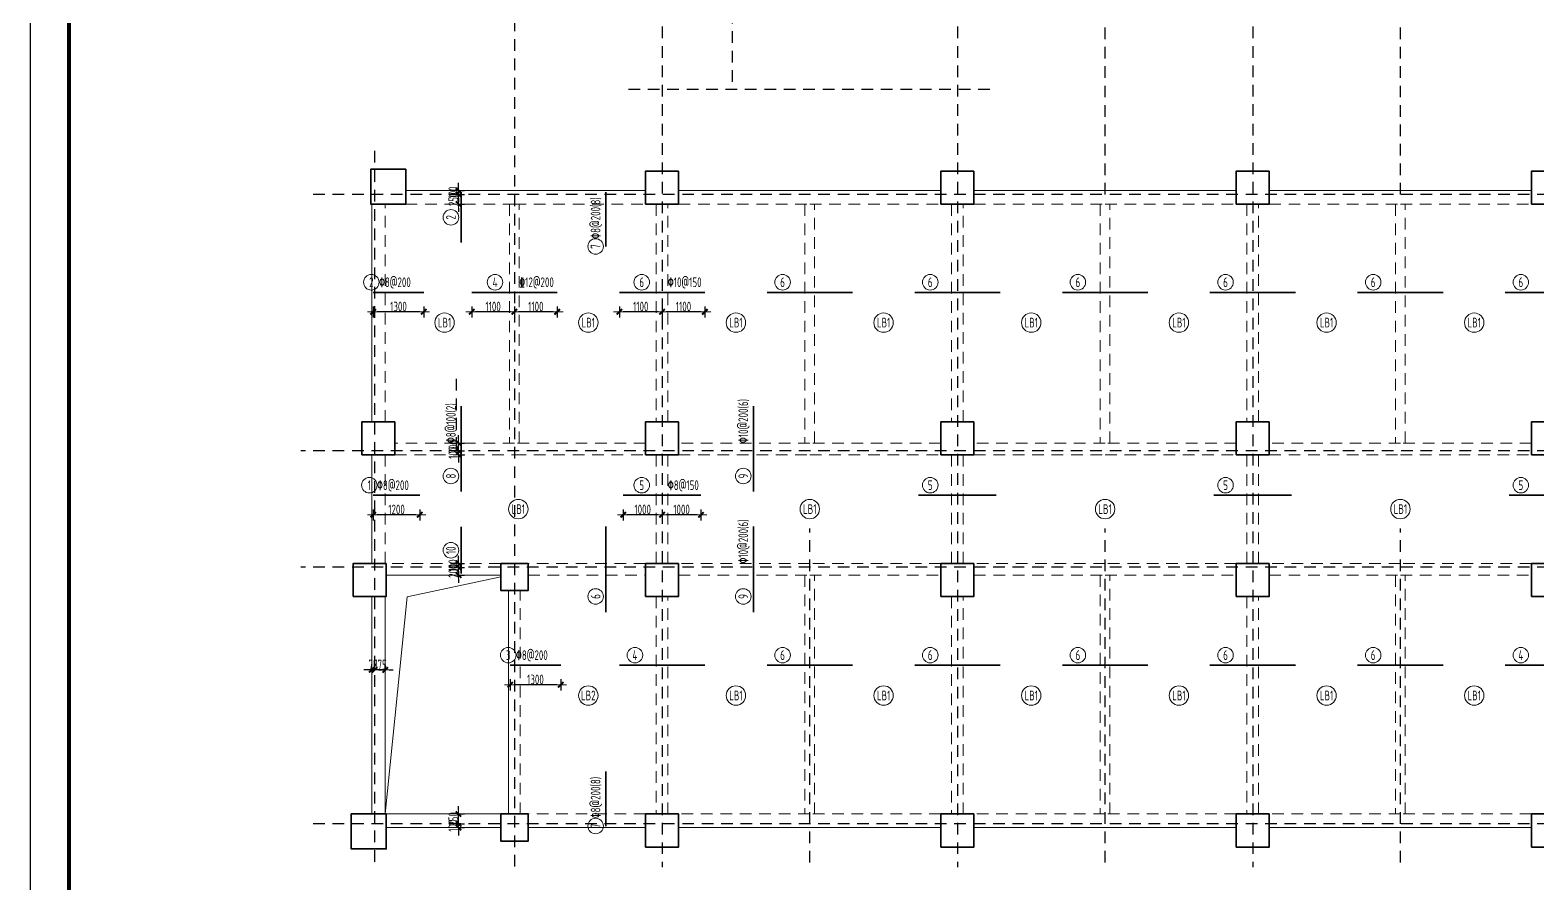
# Model space of a CAD drawing. Header units: millimetres. Extents: x 539196 to 807275, y 431843 to 1156631.
# Drawn here: x 747875 to 786653, y 702936 to 724889 of the extents above; entities that cross this region are included whole.
import ezdxf
from ezdxf.enums import TextEntityAlignment as Align

# ---------------------------------------------------------------- set-up
doc = ezdxf.new("R2010")
doc.units = ezdxf.units.MM
doc.header["$MEASUREMENT"] = 0
doc.linetypes.add('DOTE', pattern=[2.42, 2, -0.2, 0.02, -0.2])
doc.linetypes.add('虚线', pattern=[500, 300, -200])
doc.layers.add('DOTE', color=1, linetype='DOTE')
doc.layers.add('PUB_TITLE', color=4, linetype='Continuous')
for name, color, linetype, lineweight in [('尺寸标注-梁', 3, 'Continuous', 18), ('板洞边线', 253, 'Continuous', 18), ('楼板正筋文字', 7, 'Continuous', 18), ('楼板负筋文字', 7, 'Continuous', 18), ('楼板负筋标注', 3, 'Continuous', 18), ('楼板负筋编号', 3, 'Continuous', 18), ('楼板负筋钢筋', 1, 'Continuous', 35), ('砼柱', 2, 'Continuous', 35), ('砼梁', 4, 'Continuous', 18)]:
    doc.layers.add(name, color=color, linetype=linetype, lineweight=lineweight)
doc.styles.add('样式 1_yjk_yjk_yjk_yjk_yjk_yjk_yjk_yjk_yjk_yjk_yjk_yjk_yjk_yjk', font='yjkeng.shx', dxfattribs={"width": 0.7, "bigfont": 'yjkchn.shx'})
doc.dimstyles.new('盈建科结构_yjk_yjk_yjk_yjk_yjk_yjk_yjk_yjk_yjk_yjk_yjk_yjk_yjk_yjk', dxfattribs={"dimscale": 100, "dimtxt": 2.5, "dimasz": 1, "dimexe": 1.5, "dimexo": 0.625, "dimgap": 0.1, "dimtad": 1, "dimdec": 0, "dimrnd": 1, "dimzin": 0, "dimdsep": 46, "dimtxsty": '样式 1_yjk_yjk_yjk_yjk_yjk_yjk_yjk_yjk_yjk_yjk_yjk_yjk_yjk_yjk', "dimblk": '_yjkbk', "dimblk1": 'ARCHTICK', "dimblk2": 'ARCHTICK', "dimcen": 0.09, "dimadec": 0, "dimazin": 0, "dimtfac": 1, "dimtdec": 4, "dimtix": 1, "dimtmove": 2, "dimatfit": 3, "dimfxl": 0, "dimtolj": 1, "dimtzin": 0, "dimarcsym": 0})

# ---------------------------------------------------------------- blocks, each defined once
blk = doc.blocks.new('_yjkbk')
blk.add_line((-1, 0), (1.5, 0))
blk.add_lwpolyline([(-0.7, -0.7, 0.5, 0.5, 0), (0.7, 0.7, 0.5, 0.5, 0)], format="xyseb")
blk = doc.blocks.new('*D644')
at = {"layer": 'Defpoints', "color": 0}
for p in [(756740, 708420), (756740, 708419), (757015, 708419)]:
    blk.add_point(p, dxfattribs=at)
at = {"layer": '尺寸标注-梁', "color": 0, "lineweight": -2}
for p, q in [((756740, 708419), (756740, 708570)), ((757015, 708419), (757015, 708570)), ((756640, 708420), (756540, 708420)), ((757015, 708420), (756740, 708420)), ((757115, 708420), (757215, 708420))]:
    blk.add_line(p, q, dxfattribs=at)
at = {"layer": '尺寸标注-梁', "color": 0, "lineweight": -2, "xscale": 100, "yscale": 100, "zscale": 100}
blk.add_blockref('_yjkbk', (756740, 708420), dxfattribs=at)
at = {"layer": '尺寸标注-梁', "color": 0, "lineweight": -2, "xscale": 100, "yscale": 100, "zscale": 100, "rotation": 180}
blk.add_blockref('_yjkbk', (757015, 708420), dxfattribs=at)
at = {"layer": '尺寸标注-梁', "color": 0, "insert": (756878, 708555), "char_height": 250, "attachment_point": 5, "style": '样式 1_yjk_yjk_yjk_yjk_yjk_yjk_yjk_yjk_yjk_yjk_yjk_yjk_yjk_yjk'}
blk.add_mtext('\\A1;275', dxfattribs=at)
blk = doc.blocks.new('_ARCHTICK')
at = {"color": 0, "linetype": 'ByBlock', "const_width": 0.15}
blk.add_lwpolyline([(-0.5, -0.5), (0.5, 0.5)], dxfattribs=at)
blk = doc.blocks.new('*D645')
at = {"layer": 'Defpoints', "color": 0}
for p in [(756665, 708420), (756665, 708419), (756740, 708419)]:
    blk.add_point(p, dxfattribs=at)
at = {"layer": '尺寸标注-梁', "color": 0, "lineweight": -2}
for p, q in [((756665, 708419), (756665, 708570)), ((756740, 708419), (756740, 708570)), ((756565, 708420), (756465, 708420)), ((756740, 708420), (756665, 708420)), ((756840, 708420), (756940, 708420))]:
    blk.add_line(p, q, dxfattribs=at)
at = {"layer": '尺寸标注-梁', "color": 0, "lineweight": -2, "xscale": 100, "yscale": 100, "zscale": 100}
blk.add_blockref('_yjkbk', (756665, 708420), dxfattribs=at)
at = {"layer": '尺寸标注-梁', "color": 0, "lineweight": -2, "xscale": 100, "yscale": 100, "zscale": 100, "rotation": 180}
blk.add_blockref('_yjkbk', (756740, 708420), dxfattribs=at)
at = {"layer": '尺寸标注-梁', "color": 0, "insert": (756703, 708555), "char_height": 250, "attachment_point": 5, "style": '样式 1_yjk_yjk_yjk_yjk_yjk_yjk_yjk_yjk_yjk_yjk_yjk_yjk_yjk_yjk'}
blk.add_mtext('\\A1;75', dxfattribs=at)
blk = doc.blocks.new('*D646')
at = {"layer": 'Defpoints', "color": 0}
for p in [(758900, 720659), (758901, 720659), (758900, 720409)]:
    blk.add_point(p, dxfattribs=at)
at = {"layer": '尺寸标注-梁', "color": 0, "lineweight": -2}
for p, q in [((758900, 720659), (759051, 720659)), ((758901, 720759), (758901, 720859)), ((758901, 720409), (758901, 720659)), ((758900, 720409), (759051, 720409)), ((758901, 720309), (758901, 720209))]:
    blk.add_line(p, q, dxfattribs=at)
at = {"layer": '尺寸标注-梁', "color": 0, "lineweight": -2, "xscale": 100, "yscale": 100, "zscale": 100}
for p, rotation in [((758901, 720659), 270), ((758901, 720409), 90)]:
    blk.add_blockref('_yjkbk', p, dxfattribs=dict(at, rotation=rotation))
at = {"layer": '尺寸标注-梁', "color": 0, "insert": (758766, 720534), "char_height": 250, "attachment_point": 5, "rotation": 90, "style": '样式 1_yjk_yjk_yjk_yjk_yjk_yjk_yjk_yjk_yjk_yjk_yjk_yjk_yjk_yjk'}
blk.add_mtext('\\A1;250', dxfattribs=at)
blk = doc.blocks.new('*D647')
at = {"layer": 'Defpoints', "color": 0}
for p in [(758900, 720759), (758900, 720659), (758901, 720759)]:
    blk.add_point(p, dxfattribs=at)
at = {"layer": '尺寸标注-梁', "color": 0, "lineweight": -2}
for p, q in [((758901, 720859), (758901, 720959)), ((758900, 720759), (759051, 720759)), ((758900, 720659), (759051, 720659)), ((758901, 720659), (758901, 720759)), ((758901, 720559), (758901, 720459))]:
    blk.add_line(p, q, dxfattribs=at)
at = {"layer": '尺寸标注-梁', "color": 0, "lineweight": -2, "xscale": 100, "yscale": 100, "zscale": 100}
for p, rotation in [((758901, 720759), 270), ((758901, 720659), 90)]:
    blk.add_blockref('_yjkbk', p, dxfattribs=dict(at, rotation=rotation))
at = {"layer": '尺寸标注-梁', "color": 0, "insert": (758766, 720709), "char_height": 250, "attachment_point": 5, "rotation": 90, "style": '样式 1_yjk_yjk_yjk_yjk_yjk_yjk_yjk_yjk_yjk_yjk_yjk_yjk_yjk_yjk'}
blk.add_mtext('\\A1;100', dxfattribs=at)
blk = doc.blocks.new('*D648')
at = {"layer": 'Defpoints', "color": 0}
for p in [(758900, 714059), (758900, 713959), (758901, 714059)]:
    blk.add_point(p, dxfattribs=at)
at = {"layer": '尺寸标注-梁', "color": 0, "lineweight": -2}
for p, q in [((758900, 714059), (759051, 714059)), ((758900, 713959), (759051, 713959)), ((758901, 714159), (758901, 714259)), ((758901, 713959), (758901, 714059)), ((758901, 713859), (758901, 713759))]:
    blk.add_line(p, q, dxfattribs=at)
at = {"layer": '尺寸标注-梁', "color": 0, "lineweight": -2, "xscale": 100, "yscale": 100, "zscale": 100}
for p, rotation in [((758901, 714059), 270), ((758901, 713959), 90)]:
    blk.add_blockref('_yjkbk', p, dxfattribs=dict(at, rotation=rotation))
at = {"layer": '尺寸标注-梁', "color": 0, "insert": (758766, 714009), "char_height": 250, "attachment_point": 5, "rotation": 90, "style": '样式 1_yjk_yjk_yjk_yjk_yjk_yjk_yjk_yjk_yjk_yjk_yjk_yjk_yjk_yjk'}
blk.add_mtext('\\A1;100', dxfattribs=at)
blk = doc.blocks.new('*D649')
at = {"layer": 'Defpoints', "color": 0}
for p in [(758900, 714259), (758900, 714059), (758901, 714259)]:
    blk.add_point(p, dxfattribs=at)
at = {"layer": '尺寸标注-梁', "color": 0, "lineweight": -2}
for p, q in [((758901, 714359), (758901, 714459)), ((758900, 714259), (759051, 714259)), ((758900, 714059), (759051, 714059)), ((758901, 714059), (758901, 714259)), ((758901, 713959), (758901, 713859))]:
    blk.add_line(p, q, dxfattribs=at)
at = {"layer": '尺寸标注-梁', "color": 0, "lineweight": -2, "xscale": 100, "yscale": 100, "zscale": 100}
for p, rotation in [((758901, 714259), 270), ((758901, 714059), 90)]:
    blk.add_blockref('_yjkbk', p, dxfattribs=dict(at, rotation=rotation))
at = {"layer": '尺寸标注-梁', "color": 0, "insert": (758766, 714159), "char_height": 250, "attachment_point": 5, "rotation": 90, "style": '样式 1_yjk_yjk_yjk_yjk_yjk_yjk_yjk_yjk_yjk_yjk_yjk_yjk_yjk_yjk'}
blk.add_mtext('\\A1;200', dxfattribs=at)
blk = doc.blocks.new('*D650')
at = {"layer": 'Defpoints', "color": 0}
for p in [(758900, 711059), (758900, 710859), (758901, 711059)]:
    blk.add_point(p, dxfattribs=at)
at = {"layer": '尺寸标注-梁', "color": 0, "lineweight": -2}
for p, q in [((758901, 711159), (758901, 711259)), ((758900, 711059), (759051, 711059)), ((758900, 710859), (759051, 710859)), ((758901, 710859), (758901, 711059)), ((758901, 710759), (758901, 710659))]:
    blk.add_line(p, q, dxfattribs=at)
at = {"layer": '尺寸标注-梁', "color": 0, "lineweight": -2, "xscale": 100, "yscale": 100, "zscale": 100}
for p, rotation in [((758901, 711059), 270), ((758901, 710859), 90)]:
    blk.add_blockref('_yjkbk', p, dxfattribs=dict(at, rotation=rotation))
at = {"layer": '尺寸标注-梁', "color": 0, "insert": (758766, 710959), "char_height": 250, "attachment_point": 5, "rotation": 90, "style": '样式 1_yjk_yjk_yjk_yjk_yjk_yjk_yjk_yjk_yjk_yjk_yjk_yjk_yjk_yjk'}
blk.add_mtext('\\A1;200', dxfattribs=at)
blk = doc.blocks.new('*D651')
at = {"layer": 'Defpoints', "color": 0}
for p in [(758900, 711159), (758900, 711059), (758901, 711159)]:
    blk.add_point(p, dxfattribs=at)
at = {"layer": '尺寸标注-梁', "color": 0, "lineweight": -2}
for p, q in [((758901, 711259), (758901, 711359)), ((758900, 711159), (759051, 711159)), ((758900, 711059), (759051, 711059)), ((758901, 711059), (758901, 711159)), ((758901, 710959), (758901, 710859))]:
    blk.add_line(p, q, dxfattribs=at)
at = {"layer": '尺寸标注-梁', "color": 0, "lineweight": -2, "xscale": 100, "yscale": 100, "zscale": 100}
for p, rotation in [((758901, 711159), 270), ((758901, 711059), 90)]:
    blk.add_blockref('_yjkbk', p, dxfattribs=dict(at, rotation=rotation))
at = {"layer": '尺寸标注-梁', "color": 0, "insert": (758766, 711109), "char_height": 250, "attachment_point": 5, "rotation": 90, "style": '样式 1_yjk_yjk_yjk_yjk_yjk_yjk_yjk_yjk_yjk_yjk_yjk_yjk_yjk_yjk'}
blk.add_mtext('\\A1;100', dxfattribs=at)
blk = doc.blocks.new('*D652')
at = {"layer": 'Defpoints', "color": 0}
for p in [(758900, 704459), (758900, 704359), (758901, 704459)]:
    blk.add_point(p, dxfattribs=at)
at = {"layer": '尺寸标注-梁', "color": 0, "lineweight": -2}
for p, q in [((758901, 704559), (758901, 704659)), ((758900, 704459), (759051, 704459)), ((758900, 704359), (759051, 704359)), ((758901, 704359), (758901, 704459)), ((758901, 704259), (758901, 704159))]:
    blk.add_line(p, q, dxfattribs=at)
at = {"layer": '尺寸标注-梁', "color": 0, "lineweight": -2, "xscale": 100, "yscale": 100, "zscale": 100}
for p, rotation in [((758901, 704459), 270), ((758901, 704359), 90)]:
    blk.add_blockref('_yjkbk', p, dxfattribs=dict(at, rotation=rotation))
at = {"layer": '尺寸标注-梁', "color": 0, "insert": (758766, 704409), "char_height": 250, "attachment_point": 5, "rotation": 90, "style": '样式 1_yjk_yjk_yjk_yjk_yjk_yjk_yjk_yjk_yjk_yjk_yjk_yjk_yjk_yjk'}
blk.add_mtext('\\A1;100', dxfattribs=at)
blk = doc.blocks.new('*D653')
at = {"layer": 'Defpoints', "color": 0}
for p in [(758900, 704709), (758901, 704709), (758900, 704459)]:
    blk.add_point(p, dxfattribs=at)
at = {"layer": '尺寸标注-梁', "color": 0, "lineweight": -2}
for p, q in [((758900, 704709), (759051, 704709)), ((758901, 704809), (758901, 704909)), ((758901, 704459), (758901, 704709)), ((758900, 704459), (759051, 704459)), ((758901, 704359), (758901, 704259))]:
    blk.add_line(p, q, dxfattribs=at)
at = {"layer": '尺寸标注-梁', "color": 0, "lineweight": -2, "xscale": 100, "yscale": 100, "zscale": 100}
for p, rotation in [((758901, 704709), 270), ((758901, 704459), 90)]:
    blk.add_blockref('_yjkbk', p, dxfattribs=dict(at, rotation=rotation))
at = {"layer": '尺寸标注-梁', "color": 0, "insert": (758766, 704584), "char_height": 250, "attachment_point": 5, "rotation": 90, "style": '样式 1_yjk_yjk_yjk_yjk_yjk_yjk_yjk_yjk_yjk_yjk_yjk_yjk_yjk_yjk'}
blk.add_mtext('\\A1;250', dxfattribs=at)
blk = doc.blocks.new('*D658')
at = {"layer": 'Defpoints', "color": 0}
for p in [(756705, 712613), (756705, 712413), (757905, 712613)]:
    blk.add_point(p, dxfattribs=at)
at = {"layer": '楼板负筋标注', "color": 0, "lineweight": -2}
for p, q in [((756705, 712551), (756705, 712263)), ((757805, 712413), (756805, 712413)), ((757905, 712551), (757905, 712263))]:
    blk.add_line(p, q, dxfattribs=at)
at = {"layer": '楼板负筋标注', "color": 0, "lineweight": -2, "xscale": 100, "yscale": 100, "zscale": 100, "rotation": 180}
blk.add_blockref('_yjkbk', (756705, 712413), dxfattribs=at)
at = {"layer": '楼板负筋标注', "color": 0, "lineweight": -2, "xscale": 100, "yscale": 100, "zscale": 100}
blk.add_blockref('_yjkbk', (757905, 712413), dxfattribs=at)
at = {"layer": '楼板负筋标注', "color": 0, "insert": (757305, 712548), "char_height": 250, "attachment_point": 5, "style": '样式 1_yjk_yjk_yjk_yjk_yjk_yjk_yjk_yjk_yjk_yjk_yjk_yjk_yjk_yjk'}
blk.add_mtext('\\A1;1200', dxfattribs=at)
blk = doc.blocks.new('*D659')
at = {"layer": 'Defpoints', "color": 0}
for p in [(756705, 717838), (758005, 717838), (756705, 717638)]:
    blk.add_point(p, dxfattribs=at)
at = {"layer": '楼板负筋标注', "color": 0, "lineweight": -2}
for p, q in [((756705, 717776), (756705, 717488)), ((758005, 717776), (758005, 717488)), ((757905, 717638), (756805, 717638))]:
    blk.add_line(p, q, dxfattribs=at)
at = {"layer": '楼板负筋标注', "color": 0, "lineweight": -2, "xscale": 100, "yscale": 100, "zscale": 100, "rotation": 180}
blk.add_blockref('_yjkbk', (756705, 717638), dxfattribs=at)
at = {"layer": '楼板负筋标注', "color": 0, "lineweight": -2, "xscale": 100, "yscale": 100, "zscale": 100}
blk.add_blockref('_yjkbk', (758005, 717638), dxfattribs=at)
at = {"layer": '楼板负筋标注', "color": 0, "insert": (757355, 717773), "char_height": 250, "attachment_point": 5, "style": '样式 1_yjk_yjk_yjk_yjk_yjk_yjk_yjk_yjk_yjk_yjk_yjk_yjk_yjk_yjk'}
blk.add_mtext('\\A1;1300', dxfattribs=at)
blk = doc.blocks.new('*D660')
at = {"layer": 'Defpoints', "color": 0}
for p in [(760230, 708238), (761530, 708238), (760230, 708038)]:
    blk.add_point(p, dxfattribs=at)
at = {"layer": '楼板负筋标注', "color": 0, "lineweight": -2}
for p, q in [((760230, 708176), (760230, 707888)), ((761530, 708176), (761530, 707888)), ((761430, 708038), (760330, 708038))]:
    blk.add_line(p, q, dxfattribs=at)
at = {"layer": '楼板负筋标注', "color": 0, "lineweight": -2, "xscale": 100, "yscale": 100, "zscale": 100, "rotation": 180}
blk.add_blockref('_yjkbk', (760230, 708038), dxfattribs=at)
at = {"layer": '楼板负筋标注', "color": 0, "lineweight": -2, "xscale": 100, "yscale": 100, "zscale": 100}
blk.add_blockref('_yjkbk', (761530, 708038), dxfattribs=at)
at = {"layer": '楼板负筋标注', "color": 0, "insert": (760880, 708173), "char_height": 250, "attachment_point": 5, "style": '样式 1_yjk_yjk_yjk_yjk_yjk_yjk_yjk_yjk_yjk_yjk_yjk_yjk_yjk_yjk'}
blk.add_mtext('\\A1;1300', dxfattribs=at)
blk = doc.blocks.new('*D661')
at = {"layer": 'Defpoints', "color": 0}
for p in [(759240, 717838), (760340, 717838), (759240, 717638)]:
    blk.add_point(p, dxfattribs=at)
at = {"layer": '楼板负筋标注', "color": 0, "lineweight": -2}
for p, q in [((759240, 717776), (759240, 717488)), ((760340, 717776), (760340, 717488)), ((760240, 717638), (759340, 717638))]:
    blk.add_line(p, q, dxfattribs=at)
at = {"layer": '楼板负筋标注', "color": 0, "lineweight": -2, "xscale": 100, "yscale": 100, "zscale": 100, "rotation": 180}
blk.add_blockref('_yjkbk', (759240, 717638), dxfattribs=at)
at = {"layer": '楼板负筋标注', "color": 0, "lineweight": -2, "xscale": 100, "yscale": 100, "zscale": 100}
blk.add_blockref('_yjkbk', (760340, 717638), dxfattribs=at)
at = {"layer": '楼板负筋标注', "color": 0, "insert": (759790, 717773), "char_height": 250, "attachment_point": 5, "style": '样式 1_yjk_yjk_yjk_yjk_yjk_yjk_yjk_yjk_yjk_yjk_yjk_yjk_yjk_yjk'}
blk.add_mtext('\\A1;1100', dxfattribs=at)
blk = doc.blocks.new('*D662')
at = {"layer": 'Defpoints', "color": 0}
for p in [(760340, 717838), (761440, 717838), (760340, 717638)]:
    blk.add_point(p, dxfattribs=at)
at = {"layer": '楼板负筋标注', "color": 0, "lineweight": -2}
for p, q in [((760340, 717776), (760340, 717488)), ((761440, 717776), (761440, 717488)), ((761340, 717638), (760440, 717638))]:
    blk.add_line(p, q, dxfattribs=at)
at = {"layer": '楼板负筋标注', "color": 0, "lineweight": -2, "xscale": 100, "yscale": 100, "zscale": 100, "rotation": 180}
blk.add_blockref('_yjkbk', (760340, 717638), dxfattribs=at)
at = {"layer": '楼板负筋标注', "color": 0, "lineweight": -2, "xscale": 100, "yscale": 100, "zscale": 100}
blk.add_blockref('_yjkbk', (761440, 717638), dxfattribs=at)
at = {"layer": '楼板负筋标注', "color": 0, "insert": (760890, 717773), "char_height": 250, "attachment_point": 5, "style": '样式 1_yjk_yjk_yjk_yjk_yjk_yjk_yjk_yjk_yjk_yjk_yjk_yjk_yjk_yjk'}
blk.add_mtext('\\A1;1100', dxfattribs=at)
blk = doc.blocks.new('*D663')
at = {"layer": 'Defpoints', "color": 0}
for p in [(763140, 712613), (763140, 712413), (764140, 712613)]:
    blk.add_point(p, dxfattribs=at)
at = {"layer": '楼板负筋标注', "color": 0, "lineweight": -2}
for p, q in [((763140, 712551), (763140, 712263)), ((764040, 712413), (763240, 712413)), ((764140, 712551), (764140, 712263))]:
    blk.add_line(p, q, dxfattribs=at)
at = {"layer": '楼板负筋标注', "color": 0, "lineweight": -2, "xscale": 100, "yscale": 100, "zscale": 100, "rotation": 180}
blk.add_blockref('_yjkbk', (763140, 712413), dxfattribs=at)
at = {"layer": '楼板负筋标注', "color": 0, "lineweight": -2, "xscale": 100, "yscale": 100, "zscale": 100}
blk.add_blockref('_yjkbk', (764140, 712413), dxfattribs=at)
at = {"layer": '楼板负筋标注', "color": 0, "insert": (763640, 712548), "char_height": 250, "attachment_point": 5, "style": '样式 1_yjk_yjk_yjk_yjk_yjk_yjk_yjk_yjk_yjk_yjk_yjk_yjk_yjk_yjk'}
blk.add_mtext('\\A1;1000', dxfattribs=at)
blk = doc.blocks.new('*D664')
at = {"layer": 'Defpoints', "color": 0}
for p in [(764140, 712613), (764140, 712413), (765140, 712613)]:
    blk.add_point(p, dxfattribs=at)
at = {"layer": '楼板负筋标注', "color": 0, "lineweight": -2}
for p, q in [((764140, 712551), (764140, 712263)), ((765040, 712413), (764240, 712413)), ((765140, 712551), (765140, 712263))]:
    blk.add_line(p, q, dxfattribs=at)
at = {"layer": '楼板负筋标注', "color": 0, "lineweight": -2, "xscale": 100, "yscale": 100, "zscale": 100, "rotation": 180}
blk.add_blockref('_yjkbk', (764140, 712413), dxfattribs=at)
at = {"layer": '楼板负筋标注', "color": 0, "lineweight": -2, "xscale": 100, "yscale": 100, "zscale": 100}
blk.add_blockref('_yjkbk', (765140, 712413), dxfattribs=at)
at = {"layer": '楼板负筋标注', "color": 0, "insert": (764640, 712548), "char_height": 250, "attachment_point": 5, "style": '样式 1_yjk_yjk_yjk_yjk_yjk_yjk_yjk_yjk_yjk_yjk_yjk_yjk_yjk_yjk'}
blk.add_mtext('\\A1;1000', dxfattribs=at)
blk = doc.blocks.new('*D665')
at = {"layer": 'Defpoints', "color": 0}
for p in [(763040, 717838), (764140, 717838), (763040, 717638)]:
    blk.add_point(p, dxfattribs=at)
at = {"layer": '楼板负筋标注', "color": 0, "lineweight": -2}
for p, q in [((763040, 717776), (763040, 717488)), ((764140, 717776), (764140, 717488)), ((764040, 717638), (763140, 717638))]:
    blk.add_line(p, q, dxfattribs=at)
at = {"layer": '楼板负筋标注', "color": 0, "lineweight": -2, "xscale": 100, "yscale": 100, "zscale": 100, "rotation": 180}
blk.add_blockref('_yjkbk', (763040, 717638), dxfattribs=at)
at = {"layer": '楼板负筋标注', "color": 0, "lineweight": -2, "xscale": 100, "yscale": 100, "zscale": 100}
blk.add_blockref('_yjkbk', (764140, 717638), dxfattribs=at)
at = {"layer": '楼板负筋标注', "color": 0, "insert": (763590, 717773), "char_height": 250, "attachment_point": 5, "style": '样式 1_yjk_yjk_yjk_yjk_yjk_yjk_yjk_yjk_yjk_yjk_yjk_yjk_yjk_yjk'}
blk.add_mtext('\\A1;1100', dxfattribs=at)
blk = doc.blocks.new('*D666')
at = {"layer": 'Defpoints', "color": 0}
for p in [(764140, 717838), (765240, 717838), (764140, 717638)]:
    blk.add_point(p, dxfattribs=at)
at = {"layer": '楼板负筋标注', "color": 0, "lineweight": -2}
for p, q in [((764140, 717776), (764140, 717488)), ((765240, 717776), (765240, 717488)), ((765140, 717638), (764240, 717638))]:
    blk.add_line(p, q, dxfattribs=at)
at = {"layer": '楼板负筋标注', "color": 0, "lineweight": -2, "xscale": 100, "yscale": 100, "zscale": 100, "rotation": 180}
blk.add_blockref('_yjkbk', (764140, 717638), dxfattribs=at)
at = {"layer": '楼板负筋标注', "color": 0, "lineweight": -2, "xscale": 100, "yscale": 100, "zscale": 100}
blk.add_blockref('_yjkbk', (765240, 717638), dxfattribs=at)
at = {"layer": '楼板负筋标注', "color": 0, "insert": (764690, 717773), "char_height": 250, "attachment_point": 5, "style": '样式 1_yjk_yjk_yjk_yjk_yjk_yjk_yjk_yjk_yjk_yjk_yjk_yjk_yjk_yjk'}
blk.add_mtext('\\A1;1100', dxfattribs=at)
blk = doc.blocks.new('jzzw')
at = {"layer": 'DOTE', "color": 1, "linetype": '虚线'}
for p, q in [((928786, 890469), (928786, 834829)), ((932586, 852149), (932586, 890469)), ((936386, 890469), (936386, 834829)), ((940186, 852149), (940186, 890469)), ((917386, 873149), (917386, 834829)), ((921186, 872969), (921186, 834829)), ((922986, 857849), (922986, 854849)), ((929618, 854849), (920186, 854849)), ((913786, 853271), (913786, 834829)), ((913786, 853271), (913786, 834829)), ((913786, 853271), (913786, 834829)), ((952506, 852149), (912186, 852149)), ((915886, 847399), (915886, 845549)), ((952506, 845549), (911886, 845549)), ((952506, 845549), (911886, 845549)), ((924986, 834949), (924986, 843549)), ((932586, 834949), (932586, 843549)), ((940186, 834949), (940186, 843549)), ((952506, 842549), (911886, 842549)), ((952506, 842549), (911886, 842549)), ((952506, 835949), (912186, 835949)), ((952506, 835949), (912186, 835949)), ((952506, 835949), (912186, 835949)), ((952506, 835949), (912186, 835949))]:
    blk.add_line(p, q, dxfattribs=at)

msp = doc.modelspace()

# ---------------------------------------------------------------- linework, layer by layer
at = {"layer": 'PUB_TITLE'}
msp.add_lwpolyline([(747875.2, 684143), (807275.2, 684143), (807275.2, 768243), (747875.2, 768243)], close=True, dxfattribs=at)
at = {"layer": 'PUB_TITLE', "const_width": 100}
msp.add_lwpolyline([(748875.2, 685143), (806275.2, 685143), (806275.2, 765743), (748875.2, 765743)], close=True, dxfattribs=at)
at = {"layer": '板洞边线'}
for p, q in [((757040.2, 710309.2), (757040.2, 710859.2)), ((759990.2, 710816.3), (757576.5, 710298)), ((759990.2, 710859.2), (759990.2, 710816.3)), ((757015.2, 710309.2), (757040.2, 710309.2)), ((757576.5, 710298), (757015.2, 704709.2))]:
    msp.add_line(p, q, dxfattribs=at)
at = {"layer": '楼板正筋文字'}
for centre in [(758540.2, 717359.2), (762240.2, 717359.2), (766040.2, 717359.2), (769840.2, 717359.2), (773640.2, 717359.2), (777440.2, 717359.2), (781240.2, 717359.2), (785040.2, 717359.2), (760440.2, 712559.2), (767940.2, 712559.2), (775540.2, 712559.2), (783140.2, 712559.2), (762240.2, 707759.2), (766040.2, 707759.2), (769840.2, 707759.2), (773640.2, 707759.2), (777440.2, 707759.2), (781240.2, 707759.2), (785040.2, 707759.2)]:
    msp.add_circle(centre, 250, dxfattribs=at)
at = {"layer": '楼板负筋编号'}
for centre in [(758705, 720069.2), (762428.6, 719319.2), (756655.2, 718398), (759840.2, 718398), (763615.2, 718398), (767240.2, 718398), (771040.2, 718398), (774840.2, 718398), (778640.2, 718398), (782440.2, 718398), (786240.2, 718398), (758705, 713409.2), (766228.6, 713409.2), (756605.2, 713173.2), (763615.2, 713173.2), (771040.2, 713173.2), (778640.2, 713173.2), (786240.2, 713173.2), (758705, 711499.2), (762428.6, 710309.2), (766228.6, 710309.2), (760180.2, 708798), (763440.2, 708798), (767240.2, 708798), (771040.2, 708798), (774840.2, 708798), (778640.2, 708798), (782440.2, 708798), (786240.2, 708798), (762428.6, 704399.2)]:
    msp.add_circle(centre, 200, dxfattribs=at)
at = {"layer": '楼板负筋钢筋'}
for points in [[(758965, 719419.2), (758965, 720719.2)], [(762688.6, 719319.2), (762688.6, 720719.2)], [(756705.2, 718138), (758005.2, 718138)], [(759240.2, 718138), (761440.2, 718138)], [(763040.2, 718138), (765240.2, 718138)], [(766840.2, 718138), (769040.2, 718138)], [(770640.2, 718138), (772840.2, 718138)], [(774440.2, 718138), (776640.2, 718138)], [(778240.2, 718138), (780440.2, 718138)], [(782040.2, 718138), (784240.2, 718138)], [(785840.2, 718138), (788040.2, 718138)], [(758965, 713009.2), (758965, 715209.2)], [(766488.6, 713009.2), (766488.6, 715209.2)], [(756705.2, 712913.2), (757905.2, 712913.2)], [(763140.2, 712913.2), (765140.2, 712913.2)], [(770740.2, 712913.2), (772740.2, 712913.2)], [(778340.2, 712913.2), (780340.2, 712913.2)], [(785940.2, 712913.2), (787940.2, 712913.2)], [(758965, 710899.2), (758965, 712099.2)], [(762688.6, 709909.2), (762688.6, 712109.2)], [(766488.6, 709909.2), (766488.6, 712109.2)], [(760230.2, 708538), (761530.2, 708538)], [(763040.2, 708538), (765240.2, 708538)], [(766840.2, 708538), (769040.2, 708538)], [(770640.2, 708538), (772840.2, 708538)], [(774440.2, 708538), (776640.2, 708538)], [(778240.2, 708538), (780440.2, 708538)], [(782040.2, 708538), (784240.2, 708538)], [(785840.2, 708538), (788040.2, 708538)], [(762688.6, 704399.2), (762688.6, 705799.2)]]:
    msp.add_lwpolyline(points, dxfattribs=at)
at = {"layer": '砼柱'}
for points in [[(757540.2, 721309.2), (756640.2, 721309.2), (756640.2, 720409.2), (757540.2, 720409.2)], [(764565.2, 721259.2), (763715.2, 721259.2), (763715.2, 720409.2), (764565.2, 720409.2)], [(772165.2, 721259.2), (771315.2, 721259.2), (771315.2, 720409.2), (772165.2, 720409.2)], [(779765.2, 721259.2), (778915.2, 721259.2), (778915.2, 720409.2), (779765.2, 720409.2)], [(787365.2, 721259.2), (786515.2, 721259.2), (786515.2, 720409.2), (787365.2, 720409.2)], [(757265.2, 714809.2), (756415.2, 714809.2), (756415.2, 713959.2), (757265.2, 713959.2)], [(764565.2, 714809.2), (763715.2, 714809.2), (763715.2, 713959.2), (764565.2, 713959.2)], [(772165.2, 714809.2), (771315.2, 714809.2), (771315.2, 713959.2), (772165.2, 713959.2)], [(779765.2, 714809.2), (778915.2, 714809.2), (778915.2, 713959.2), (779765.2, 713959.2)], [(787365.2, 714809.2), (786515.2, 714809.2), (786515.2, 713959.2), (787365.2, 713959.2)], [(757040.2, 711159.2), (756190.2, 711159.2), (756190.2, 710309.2), (757040.2, 710309.2)], [(760690.2, 711159.2), (759990.2, 711159.2), (759990.2, 710459.2), (760690.2, 710459.2)], [(764565.2, 711159.2), (763715.2, 711159.2), (763715.2, 710309.2), (764565.2, 710309.2)], [(772165.2, 711159.2), (771315.2, 711159.2), (771315.2, 710309.2), (772165.2, 710309.2)], [(779765.2, 711159.2), (778915.2, 711159.2), (778915.2, 710309.2), (779765.2, 710309.2)], [(787365.2, 711159.2), (786515.2, 711159.2), (786515.2, 710309.2), (787365.2, 710309.2)], [(757040.2, 704709.2), (756140.2, 704709.2), (756140.2, 703809.2), (757040.2, 703809.2)], [(760690.2, 704709.2), (759990.2, 704709.2), (759990.2, 704009.2), (760690.2, 704009.2)], [(764565.2, 704709.2), (763715.2, 704709.2), (763715.2, 703859.2), (764565.2, 703859.2)], [(772165.2, 704709.2), (771315.2, 704709.2), (771315.2, 703859.2), (772165.2, 703859.2)], [(779765.2, 704709.2), (778915.2, 704709.2), (778915.2, 703859.2), (779765.2, 703859.2)], [(787365.2, 704709.2), (786515.2, 704709.2), (786515.2, 703859.2), (787365.2, 703859.2)]]:
    msp.add_lwpolyline(points, close=True, dxfattribs=at)
at = {"layer": '砼梁'}
for p, q in [((760340.2, 720759.2), (757540.2, 720759.2)), ((763715.2, 720759.2), (760340.2, 720759.2)), ((767940.2, 720759.2), (764565.2, 720759.2)), ((771315.2, 720759.2), (767940.2, 720759.2)), ((775540.2, 720759.2), (772165.2, 720759.2)), ((778915.2, 720759.2), (775540.2, 720759.2)), ((783140.2, 720759.2), (779765.2, 720759.2)), ((786515.2, 720759.2), (783140.2, 720759.2)), ((756665.2, 720409.2), (756665.2, 714809.2)), ((756665.2, 713959.2), (756665.2, 711159.2)), ((757040.2, 710859.2), (759990.2, 710859.2)), ((760190.2, 710459.2), (760190.2, 704709.2)), ((756665.2, 710309.2), (756665.2, 704709.2)), ((757015.2, 704709.2), (757015.2, 710309.2)), ((759990.2, 704709.2), (757040.2, 704709.2)), ((757040.2, 704359.2), (759990.2, 704359.2)), ((760690.2, 704359.2), (763715.2, 704359.2)), ((764565.2, 704359.2), (767940.2, 704359.2)), ((767940.2, 704359.2), (771315.2, 704359.2)), ((772165.2, 704359.2), (775540.2, 704359.2)), ((775540.2, 704359.2), (778915.2, 704359.2)), ((779765.2, 704359.2), (783140.2, 704359.2)), ((783140.2, 704359.2), (786515.2, 704359.2))]:
    msp.add_line(p, q, dxfattribs=at)
at = {"layer": '砼梁', "linetype": '虚线'}
for p, q in [((757015.2, 714809.2), (757015.2, 720409.2)), ((757540.2, 720409.2), (760340.2, 720409.2)), ((760215.2, 720409.2), (760215.2, 714259.2)), ((760340.2, 720409.2), (763715.2, 720409.2)), ((760465.2, 714259.2), (760465.2, 720409.2)), ((763990.2, 720409.2), (763990.2, 714809.2)), ((764290.2, 714809.2), (764290.2, 720409.2)), ((764565.2, 720409.2), (767940.2, 720409.2)), ((767815.2, 720409.2), (767815.2, 714259.2)), ((767940.2, 720409.2), (771315.2, 720409.2)), ((768065.2, 714259.2), (768065.2, 720409.2)), ((771590.2, 720409.2), (771590.2, 714809.2)), ((771890.2, 714809.2), (771890.2, 720409.2)), ((772165.2, 720409.2), (775540.2, 720409.2)), ((775415.2, 720409.2), (775415.2, 714259.2)), ((775540.2, 720409.2), (778915.2, 720409.2)), ((775665.2, 714259.2), (775665.2, 720409.2)), ((779190.2, 720409.2), (779190.2, 714809.2)), ((779490.2, 714809.2), (779490.2, 720409.2)), ((779765.2, 720409.2), (783140.2, 720409.2)), ((783015.2, 720409.2), (783015.2, 714259.2)), ((783140.2, 720409.2), (786515.2, 720409.2)), ((783265.2, 714259.2), (783265.2, 720409.2)), ((757015.2, 711159.2), (757015.2, 713959.2)), ((760340.2, 714259.2), (757265.2, 714259.2)), ((757265.2, 713959.2), (760340.2, 713959.2)), ((763715.2, 714259.2), (760340.2, 714259.2)), ((760340.2, 713959.2), (763715.2, 713959.2)), ((763990.2, 713959.2), (763990.2, 711159.2)), ((764290.2, 711159.2), (764290.2, 713959.2)), ((767940.2, 714259.2), (764565.2, 714259.2)), ((764565.2, 713959.2), (767940.2, 713959.2)), ((771315.2, 714259.2), (767940.2, 714259.2)), ((767940.2, 713959.2), (771315.2, 713959.2)), ((771590.2, 713959.2), (771590.2, 711159.2)), ((771890.2, 711159.2), (771890.2, 713959.2)), ((775540.2, 714259.2), (772165.2, 714259.2)), ((772165.2, 713959.2), (775540.2, 713959.2)), ((778915.2, 714259.2), (775540.2, 714259.2)), ((775540.2, 713959.2), (778915.2, 713959.2)), ((779190.2, 713959.2), (779190.2, 711159.2)), ((779490.2, 711159.2), (779490.2, 713959.2)), ((783140.2, 714259.2), (779765.2, 714259.2)), ((779765.2, 713959.2), (783140.2, 713959.2)), ((786515.2, 714259.2), (783140.2, 714259.2)), ((783140.2, 713959.2), (786515.2, 713959.2)), ((759990.2, 711159.2), (757040.2, 711159.2)), ((763715.2, 711159.2), (760690.2, 711159.2)), ((760690.2, 710859.2), (763715.2, 710859.2)), ((767940.2, 711159.2), (764565.2, 711159.2)), ((764565.2, 710859.2), (767940.2, 710859.2)), ((767815.2, 710859.2), (767815.2, 704709.2)), ((771315.2, 711159.2), (767940.2, 711159.2)), ((767940.2, 710859.2), (771315.2, 710859.2)), ((768065.2, 704709.2), (768065.2, 710859.2)), ((775540.2, 711159.2), (772165.2, 711159.2)), ((772165.2, 710859.2), (775540.2, 710859.2)), ((775415.2, 710859.2), (775415.2, 704709.2)), ((778915.2, 711159.2), (775540.2, 711159.2)), ((775540.2, 710859.2), (778915.2, 710859.2)), ((775665.2, 704709.2), (775665.2, 710859.2)), ((783140.2, 711159.2), (779765.2, 711159.2)), ((779765.2, 710859.2), (783140.2, 710859.2)), ((783015.2, 710859.2), (783015.2, 704709.2)), ((786515.2, 711159.2), (783140.2, 711159.2)), ((783140.2, 710859.2), (786515.2, 710859.2)), ((783265.2, 704709.2), (783265.2, 710859.2)), ((760490.2, 704709.2), (760490.2, 710459.2)), ((763990.2, 710309.2), (763990.2, 704709.2)), ((764290.2, 704709.2), (764290.2, 710309.2)), ((771590.2, 710309.2), (771590.2, 704709.2)), ((771890.2, 704709.2), (771890.2, 710309.2)), ((779190.2, 710309.2), (779190.2, 704709.2)), ((779490.2, 704709.2), (779490.2, 710309.2)), ((763715.2, 704709.2), (760690.2, 704709.2)), ((767940.2, 704709.2), (764565.2, 704709.2)), ((771315.2, 704709.2), (767940.2, 704709.2)), ((775540.2, 704709.2), (772165.2, 704709.2)), ((778915.2, 704709.2), (775540.2, 704709.2)), ((783140.2, 704709.2), (779765.2, 704709.2)), ((786515.2, 704709.2), (783140.2, 704709.2))]:
    msp.add_line(p, q, dxfattribs=at)

# ---------------------------------------------------------------- block references
msp.add_blockref('jzzw', (-157045.6, -131489.7))

# ---------------------------------------------------------------- texts
at = {"layer": '楼板正筋文字', "linetype": 'Continuous', "char_height": 250, "attachment_point": 5, "line_spacing_factor": 0.7, "style": '样式 1_yjk_yjk_yjk_yjk_yjk_yjk_yjk_yjk_yjk_yjk_yjk_yjk_yjk_yjk'}
for s, insert in [('LB1', (758540.2, 717359.2)), ('LB1', (762240.2, 717359.2)), ('LB1', (766040.2, 717359.2)), ('LB1', (769840.2, 717359.2)), ('LB1', (773640.2, 717359.2)), ('LB1', (777440.2, 717359.2)), ('LB1', (781240.2, 717359.2)), ('LB1', (785040.2, 717359.2)), ('LB1', (760440.2, 712559.2)), ('LB1', (767940.2, 712559.2)), ('LB1', (775540.2, 712559.2)), ('LB1', (783140.2, 712559.2)), ('LB2', (762240.2, 707759.2)), ('LB1', (766040.2, 707759.2)), ('LB1', (769840.2, 707759.2)), ('LB1', (773640.2, 707759.2)), ('LB1', (777440.2, 707759.2)), ('LB1', (781240.2, 707759.2)), ('LB1', (785040.2, 707759.2))]:
    msp.add_mtext(s, dxfattribs=dict(at, insert=insert))
at = {"layer": '楼板负筋文字', "linetype": 'Continuous', "style": '样式 1_yjk_yjk_yjk_yjk_yjk_yjk_yjk_yjk_yjk_yjk_yjk_yjk_yjk_yjk', "width": 0.7}
for s, p in [('\x828@200(8)', (762628.6, 719519.2)), ('\x828@100(2)', (758905, 714259.2)), ('\x8210@200(6)', (766428.6, 714259.2)), ('\x8210@200(6)', (766428.6, 711159.2)), ('\x828@200(8)', (762628.6, 704599.2))]:
    msp.add_text(s, height=250, rotation=449.99999, dxfattribs=at).set_placement(p, align=Align.BOTTOM_LEFT)
for s, p in [('\x828@200', (756855.2, 718198)), ('\x8412@200', (760465.2, 718198)), ('\x8210@150', (764290.2, 718198)), ('\x828@200', (756805.2, 712973.2)), ('\x828@150', (764290.2, 712973.2)), ('\x828@200', (760380.2, 708598))]:
    msp.add_text(s, height=250, dxfattribs=at).set_placement(p, align=Align.BOTTOM_LEFT)
at = {"layer": '楼板负筋编号', "linetype": 'Continuous', "style": '样式 1_yjk_yjk_yjk_yjk_yjk_yjk_yjk_yjk_yjk_yjk_yjk_yjk_yjk_yjk', "width": 0.7}
for s, p in [('2', (758705, 720069.2)), ('7', (762428.6, 719319.2)), ('8', (758705, 713409.2)), ('9', (766228.6, 713409.2)), ('10', (758705, 711499.2)), ('6', (762428.6, 710309.2)), ('9', (766228.6, 710309.2)), ('7', (762428.6, 704399.2))]:
    msp.add_text(s, height=250, rotation=449.99999, dxfattribs=at).set_placement(p, align=Align.MIDDLE_CENTER)
for s, p in [('2', (756655.2, 718398)), ('4', (759840.2, 718398)), ('6', (763615.2, 718398)), ('6', (767240.2, 718398)), ('6', (771040.2, 718398)), ('6', (774840.2, 718398)), ('6', (778640.2, 718398)), ('6', (782440.2, 718398)), ('6', (786240.2, 718398)), ('1', (756605.2, 713173.2)), ('5', (763615.2, 713173.2)), ('5', (771040.2, 713173.2)), ('5', (778640.2, 713173.2)), ('5', (786240.2, 713173.2)), ('3', (760180.2, 708798)), ('4', (763440.2, 708798)), ('6', (767240.2, 708798)), ('6', (771040.2, 708798)), ('6', (774840.2, 708798)), ('6', (778640.2, 708798)), ('6', (782440.2, 708798)), ('4', (786240.2, 708798))]:
    msp.add_text(s, height=250, dxfattribs=at).set_placement(p, align=Align.MIDDLE_CENTER)

# ---------------------------------------------------------------- dimensions: what is measured, and where the dimension line sits
at = {"layer": '尺寸标注-梁'}
for p1, p2, picture, middle in [((758900.2, 720659.2), (758900.2, 720759.2), '*D647', (758766.2, 720709.2)), ((758900.2, 720409.2), (758900.2, 720659.2), '*D646', (758766.2, 720534.2)), ((758900.2, 714059.2), (758900.2, 714259.2), '*D649', (758766.2, 714159.2)), ((758900.2, 713959.2), (758900.2, 714059.2), '*D648', (758766.2, 714009.2)), ((758900.2, 711059.2), (758900.2, 711159.2), '*D651', (758766.2, 711109.2)), ((758900.2, 710859.2), (758900.2, 711059.2), '*D650', (758766.2, 710959.2)), ((756740.2, 708419.2), (756665.2, 708419.2), '*D645', (756702.7, 708555.2)), ((757015.2, 708419.2), (756740.2, 708419.2), '*D644', (756877.7, 708555.2)), ((758900.2, 704459.2), (758900.2, 704709.2), '*D653', (758766.2, 704584.2)), ((758900.2, 704359.2), (758900.2, 704459.2), '*D652', (758766.2, 704409.2))]:
    dim = msp.add_aligned_dim(p1=p1, p2=p2, distance=-1, dimstyle='盈建科结构_yjk_yjk_yjk_yjk_yjk_yjk_yjk_yjk_yjk_yjk_yjk_yjk_yjk_yjk', override={"dimscale": 100, "dimtxt": 2.5, "dimasz": 1, "dimexe": 1.5, "dimexo": 0, "dimgap": 0.1, "dimtad": 1, "dimlfac": 1, "dimrnd": 5, "dimdle": 0, "dimfxlon": 0}, dxfattribs=at)
    dim.commit()
    dim.dimension.update_dxf_attribs({"geometry": picture, "text_midpoint": middle})
at = {"layer": '楼板负筋标注'}
for p1, p2, text, picture, middle in [((758005.2, 717838), (756705.2, 717838), '1300', '*D659', (757355.2, 717773)), ((760340.2, 717838), (759240.2, 717838), '1100', '*D661', (759790.2, 717773)), ((761440.2, 717838), (760340.2, 717838), '1100', '*D662', (760890.2, 717773)), ((764140.2, 717838), (763040.2, 717838), '1100', '*D665', (763590.2, 717773)), ((765240.2, 717838), (764140.2, 717838), '1100', '*D666', (764690.2, 717773)), ((757905.2, 712613.2), (756705.2, 712613.2), '1200', '*D658', (757305.2, 712548.2)), ((764140.2, 712613.2), (763140.2, 712613.2), '1000', '*D663', (763640.2, 712548.2)), ((765140.2, 712613.2), (764140.2, 712613.2), '1000', '*D664', (764640.2, 712548.2)), ((761530.2, 708238), (760230.2, 708238), '1300', '*D660', (760880.2, 708173))]:
    dim = msp.add_aligned_dim(p1=p1, p2=p2, distance=200, text=text, dimstyle='盈建科结构_yjk_yjk_yjk_yjk_yjk_yjk_yjk_yjk_yjk_yjk_yjk_yjk_yjk_yjk', override={"dimscale": 100, "dimtxt": 2.5, "dimasz": 1, "dimexe": 1.5, "dimexo": 0.625, "dimgap": 0.1, "dimtad": 1, "dimlfac": 1, "dimrnd": 5, "dimdle": 0, "dimfxlon": 0}, dxfattribs=at)
    dim.commit()
    dim.dimension.update_dxf_attribs({"geometry": picture, "text_midpoint": middle})

doc.saveas('drawing.dxf')
